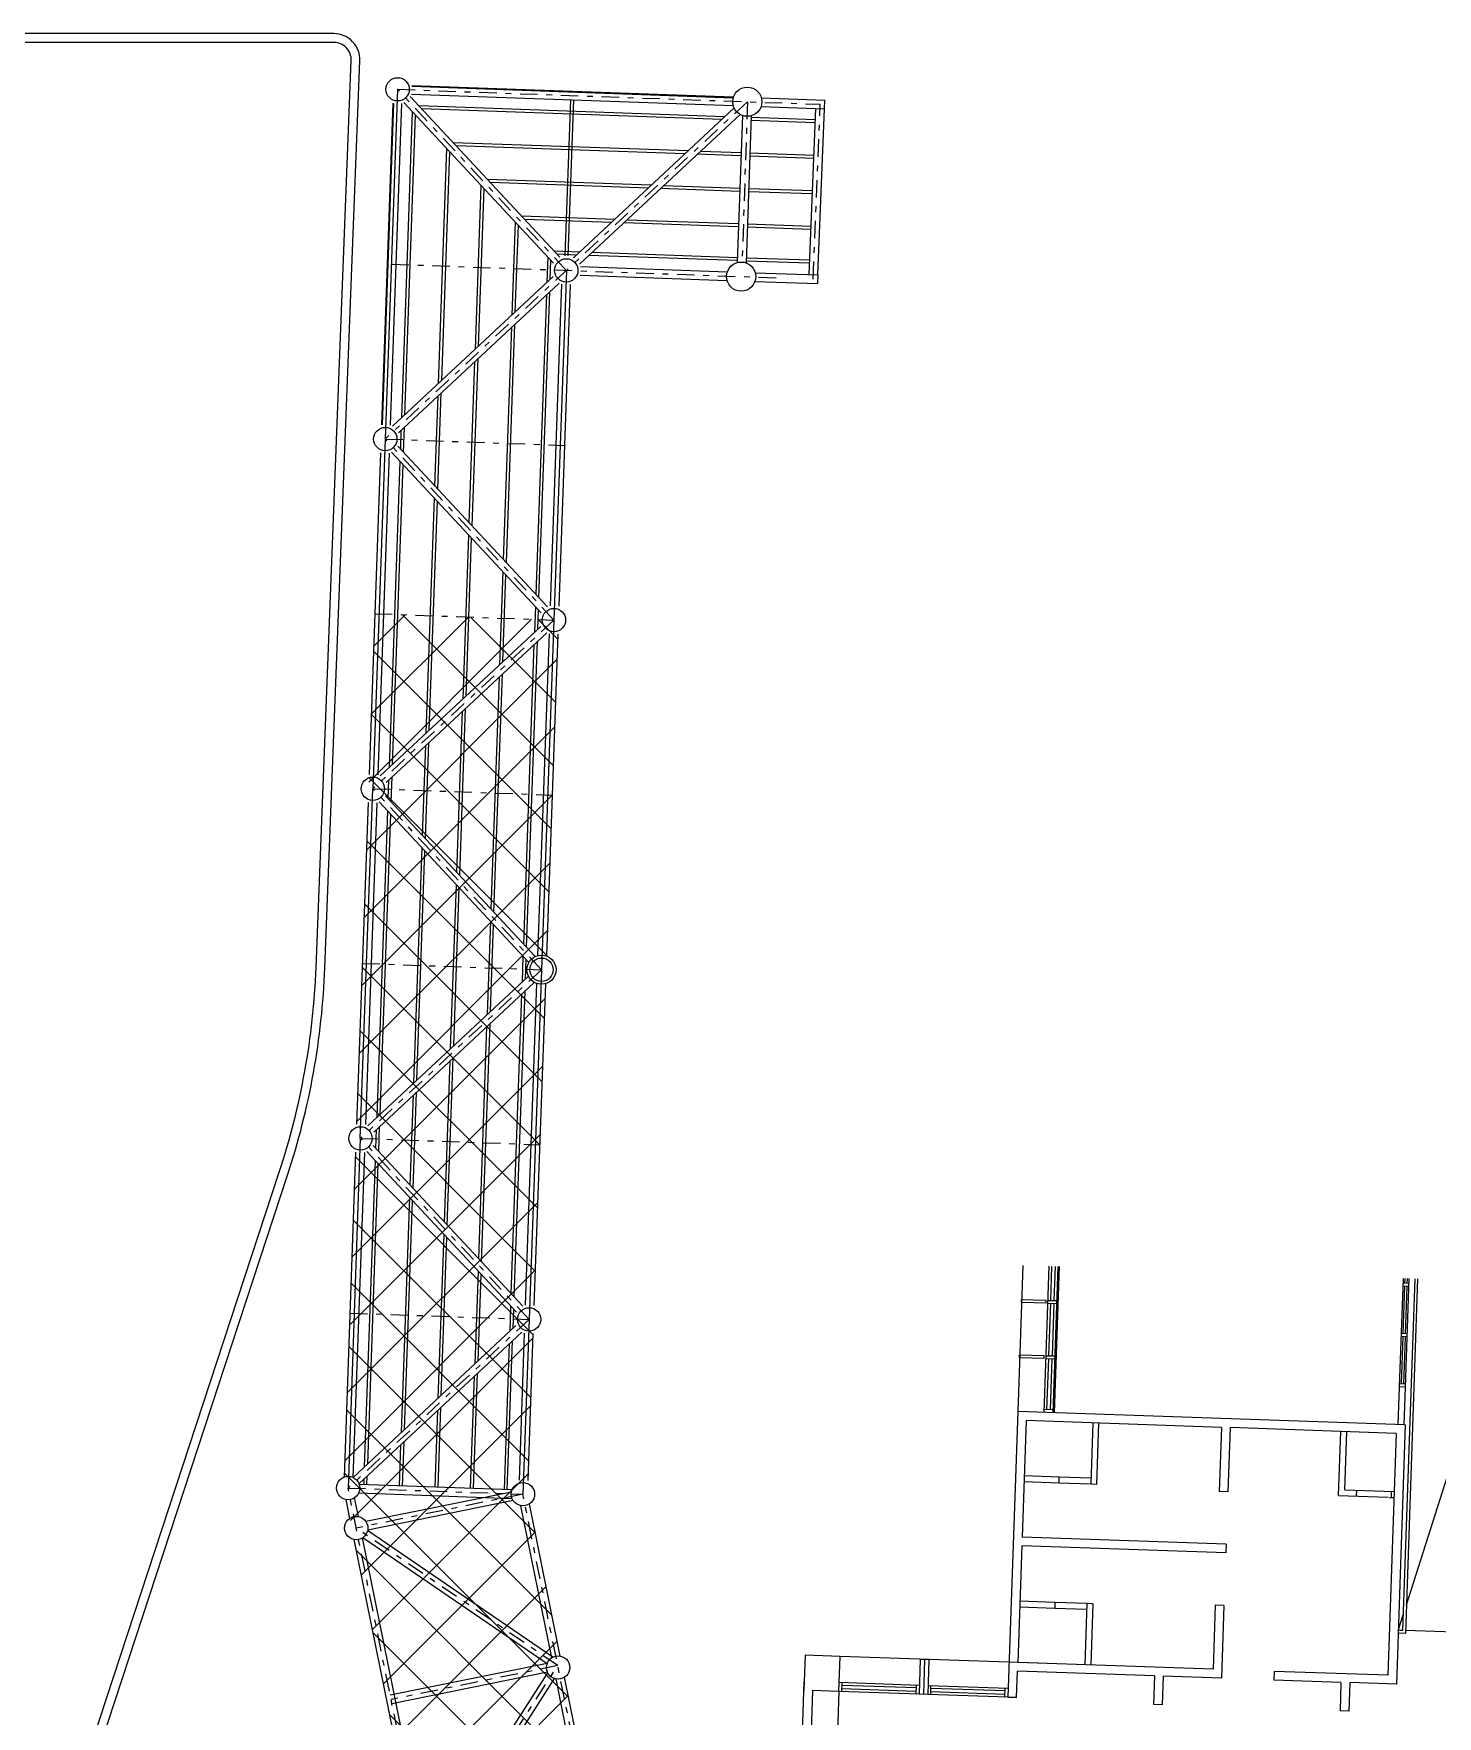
# Model space of a CAD drawing. Extents: x -28 to 149, y -33 to 76.
# Drawn here: x 68.86 to 92.93, y 47.36 to 76.22 of the extents above; entities that cross this region are included whole.
import ezdxf

# ---------------------------------------------------------------- set-up
doc = ezdxf.new("R2010")
doc.units = 0
doc.linetypes.add('DASHDOT', pattern=[1, 0.5, -0.25, 0, -0.25])
doc.linetypes.add('DASHDOT2', pattern=[12.7, 6.35, -3.175, 0, -3.175])
for name, color, linetype in [('arq-ejes', 1, 'DASHDOT2'), ('arq-hatch', 252, 'Continuous'), ('arq-pared mamposteria', 4, 'Continuous'), ('arq-pasillo', 2, 'Continuous'), ('arq-proyección edificios anexos', 250, 'Continuous')]:
    doc.layers.add(name, color=color, linetype=linetype)

# ---------------------------------------------------------------- blocks, each defined once
blk = doc.blocks.new('Torre Sur')
for p, q in [((10.74, 56.324), (10.653, 53.816)), ((11.189, 56.309), (11.103, 53.801)), ((11.234, 56.307), (11.214, 55.723)), ((11.339, 56.304), (11.253, 53.795)), ((11.294, 56.305), (11.274, 55.721)), ((11.364, 56.303), (11.278, 53.795)), ((17.261, 56.1), (17.197, 54.242)), ((17.461, 56.093), (17.253, 50.062)), ((17.358, 56.012), (17.258, 56.016)), ((17.291, 56.099), (17.288, 56.015)), ((17.361, 56.097), (17.297, 54.238)), ((17.511, 56.092), (17.302, 50.011)), ((17.319, 50.505), (19.082, 56.038)), ((17.331, 56.098), (17.328, 56.013)), ((10.718, 55.69), (10.72, 55.74)), ((10.718, 55.69), (10.72, 55.74)), ((10.72, 55.74), (11.135, 55.726)), ((10.72, 55.74), (11.135, 55.726)), ((11.135, 55.726), (11.133, 55.676)), ((11.135, 55.726), (11.133, 55.676)), ((11.169, 55.724), (11.319, 55.719)), ((17.356, 55.962), (17.256, 55.966)), ((17.286, 55.965), (17.258, 55.153)), ((17.326, 55.963), (17.298, 55.151)), ((11.133, 55.676), (10.718, 55.69)), ((11.133, 55.676), (10.718, 55.69)), ((11.168, 55.674), (11.317, 55.669)), ((11.213, 55.673), (11.182, 54.773)), ((11.272, 55.671), (11.242, 54.771)), ((17.328, 55.15), (17.228, 55.154)), ((17.326, 55.1), (17.227, 55.104)), ((17.256, 55.103), (17.229, 54.291)), ((17.296, 55.101), (17.269, 54.289)), ((10.685, 54.741), (10.687, 54.79)), ((10.685, 54.741), (10.687, 54.79)), ((11.101, 54.726), (10.685, 54.741)), ((11.101, 54.726), (10.685, 54.741)), ((10.687, 54.79), (11.102, 54.776)), ((10.687, 54.79), (11.102, 54.776)), ((11.102, 54.776), (11.101, 54.726)), ((11.102, 54.776), (11.101, 54.726)), ((11.135, 54.725), (11.285, 54.72)), ((11.137, 54.775), (11.287, 54.77)), ((11.18, 54.724), (11.15, 53.849)), ((11.24, 54.721), (11.21, 53.847)), ((17.299, 54.288), (17.199, 54.292)), ((17.197, 54.242), (17.175, 53.592)), ((17.297, 54.238), (17.197, 54.242)), ((17.297, 54.238), (17.275, 53.589)), ((10.653, 53.816), (10.485, 48.919)), ((17.3, 53.588), (10.653, 53.816)), ((11.255, 53.845), (11.105, 53.851)), ((10.798, 53.661), (10.73, 51.662)), ((14.146, 53.546), (10.798, 53.661)), ((11.911, 52.572), (11.948, 53.622)), ((12.011, 52.569), (12.047, 53.618)), ((14.146, 53.546), (14.108, 52.447)), ((14.296, 53.541), (14.258, 52.442)), ((17.144, 53.443), (14.296, 53.541)), ((16.157, 52.376), (16.195, 53.476)), ((16.261, 52.473), (16.295, 53.472)), ((17.144, 53.443), (17.002, 49.295)), ((17.3, 53.588), (17.147, 49.14)), ((11.362, 52.591), (10.762, 52.612)), ((11.365, 52.691), (10.766, 52.712)), ((11.362, 52.591), (11.365, 52.691)), ((11.911, 52.572), (11.362, 52.591)), ((11.915, 52.672), (11.365, 52.691)), ((12.011, 52.569), (11.911, 52.572)), ((14.258, 52.442), (14.108, 52.447)), ((16.157, 52.376), (17.005, 52.347)), ((16.261, 52.473), (17.11, 52.444)), ((16.461, 52.466), (16.457, 52.366)), ((17.029, 52.346), (17.107, 52.344)), ((17.06, 52.445), (17.057, 52.345)), ((14.227, 51.542), (10.73, 51.662)), ((14.227, 51.542), (10.73, 51.662)), ((10.724, 51.512), (10.656, 49.513)), ((14.222, 51.392), (10.724, 51.512)), ((14.227, 51.542), (14.222, 51.392)), ((11.291, 50.542), (10.692, 50.563)), ((11.291, 50.542), (11.288, 50.442)), ((11.841, 50.523), (11.291, 50.542)), ((11.841, 50.523), (11.805, 49.474)), ((11.941, 50.52), (11.841, 50.523)), ((11.941, 50.52), (11.905, 49.471)), ((14.042, 50.498), (14.004, 49.398)), ((14.191, 50.493), (14.042, 50.498)), ((11.288, 50.442), (10.688, 50.463)), ((11.838, 50.423), (11.288, 50.442)), ((14.191, 50.493), (14.149, 49.243)), ((17.179, 50.065), (17.263, 50.329)), ((17.302, 50.011), (17.177, 50.015)), ((17.253, 50.062), (17.179, 50.065)), ((19.277, 49.993), (17.303, 50.061)), ((7.008, 49.639), (6.987, 49.039)), ((7.608, 49.618), (7.008, 49.639)), ((7.587, 49.018), (7.608, 49.618)), ((11.006, 49.501), (7.608, 49.618)), ((8.982, 49.571), (8.961, 48.971)), ((8.982, 49.571), (9.132, 49.566)), ((9.057, 49.568), (9.036, 48.969)), ((9.132, 49.566), (9.111, 48.966)), ((10.635, 48.914), (10.651, 49.364)), ((12.999, 49.283), (10.651, 49.364)), ((14.004, 49.398), (10.656, 49.513)), ((14.004, 49.398), (10.656, 49.513)), ((15.053, 49.362), (15.048, 49.212)), ((17.002, 49.295), (15.053, 49.362)), ((6.684, 40.202), (6.992, 49.189)), ((8.966, 49.121), (7.592, 49.168)), ((7.637, 49.017), (7.642, 49.167)), ((8.913, 49.018), (7.638, 49.062)), ((8.915, 49.078), (7.641, 49.122)), ((8.911, 48.973), (8.916, 49.123)), ((10.49, 49.069), (9.116, 49.116)), ((9.161, 48.964), (9.166, 49.114)), ((10.439, 49.026), (9.165, 49.069)), ((10.435, 48.921), (10.44, 49.071)), ((12.999, 49.283), (12.982, 48.796)), ((13.149, 49.278), (13.132, 48.79)), ((14.149, 49.243), (13.149, 49.278)), ((16.197, 49.173), (15.048, 49.212)), ((16.197, 49.173), (16.181, 48.686)), ((16.347, 49.168), (16.331, 48.681)), ((17.147, 49.14), (16.347, 49.168)), ((7.137, 49.034), (6.997, 44.953)), ((7.587, 49.018), (7.137, 49.034)), ((7.587, 49.018), (7.447, 44.937)), ((8.961, 48.971), (7.587, 49.018)), ((9.111, 48.966), (8.961, 48.971)), ((10.485, 48.919), (9.111, 48.966)), ((10.437, 48.966), (9.163, 49.009)), ((10.485, 48.919), (10.635, 48.914)), ((10.635, 48.914), (10.485, 48.919)), ((13.132, 48.79), (12.982, 48.796)), ((16.331, 48.681), (16.181, 48.686))]:
    blk.add_line(p, q)

msp = doc.modelspace()

# ---------------------------------------------------------------- hatches: boundary and pattern name
at = {"layer": 'arq-hatch'}
h = msp.add_hatch(dxfattribs=at)
h.set_pattern_fill('NET', color=256, scale=0.25, angle=45, style=0)
h.paths.add_polyline_path([(62.72, 16.105), (69.166, 15.884), (69.166, 16.585), (69.39, 16.585), (69.43, 17.727), (69.17, 17.736), (69.211, 18.936), (69.471, 18.927), (69.51, 20.076), (69.251, 20.085), (69.292, 21.284), (69.552, 21.275), (69.672, 24.773), (69.472, 24.78), (69.52, 26.179), (69.72, 26.172), (69.841, 29.686), (78.836, 29.411), (78.845, 29.661), (79.095, 29.653), (79.189, 32.401), (79.33, 35.048), (79.03, 35.058), (79.051, 35.658), (70.656, 35.946), (70.321, 35.857), (68.999, 35.903), (69.005, 36.053), (67.805, 36.094), (67.8, 35.944), (67.213, 35.965), (64.068, 35.076), (64.027, 35.22), (62.872, 34.894), (62.913, 34.749), (61.693, 34.404), (61.652, 34.549), (60.58, 34.246), (60.497, 34.222), (60.538, 34.078), (60.374, 34.032), (59.973, 35.572), (56.35, 34.549), (56.35, 33), (56, 33), (56, 29.834), (56.075, 29.699), (57.517, 30.109), (62.745, 29.93), (62.734, 29.619), (63.184, 29.604), (62.792, 18.21), (63.143, 18.21), (63.143, 17.598), (62.772, 17.611)])
h.paths.add_polyline_path([(74.71, 66.271), (74.179, 51.278), (76.001, 42.334), (78.998, 42.943), (77.327, 51.176), (77.858, 66.159)])

# ---------------------------------------------------------------- linework, layer by layer
at = {"layer": 'arq-ejes'}
for p, q in [((75.103, 75.263), (74.891, 69.266)), ((77.996, 72.158), (77.783, 66.162)), ((74.891, 69.266), (74.678, 63.27)), ((77.783, 66.162), (77.57, 60.166)), ((77.57, 60.166), (77.358, 54.17)), ((74.462, 57.274), (74.254, 51.278)), ((77.358, 54.17), (77.252, 51.172))]:
    msp.add_line(p, q, dxfattribs=at)
at = {"layer": 'arq-ejes', "linetype": 'DASHDOT', "ltscale": 0.6}
for p, q in [((81.101, 75.05), (74.891, 69.266)), ((77.995, 72.158), (75.103, 75.263)), ((75.103, 75.263), (82.351, 75.006)), ((81.101, 75.05), (81.01, 72.302)), ((82.229, 72.009), (82.351, 75.006)), ((74.997, 72.265), (81.65, 72.029)), ((74.891, 69.266), (77.964, 69.158)), ((77.783, 66.162), (74.891, 69.266)), ((77.783, 66.162), (74.678, 63.27)), ((74.71, 66.271), (77.783, 66.162)), ((74.678, 63.27), (77.751, 63.161)), ((77.57, 60.166), (74.678, 63.27)), ((77.57, 60.166), (74.466, 57.274)), ((74.497, 60.275), (77.57, 60.166)), ((74.497, 60.275), (77.57, 60.166)), ((74.497, 60.275), (77.57, 60.166)), ((74.466, 57.274), (77.539, 57.165)), ((77.358, 54.17), (74.466, 57.274)), ((74.285, 54.278), (77.358, 54.17)), ((77.358, 54.17), (74.254, 51.278)), ((74.254, 51.278), (77.252, 51.172)), ((76.075, 42.307), (74.254, 51.278)), ((77.252, 51.172), (74.393, 50.591)), ((79.217, 41.491), (77.252, 51.172)), ((77.849, 48.232), (74.393, 50.591)), ((77.849, 48.232), (74.99, 47.651)), ((75.587, 44.711), (77.849, 48.232))]:
    msp.add_line(p, q, dxfattribs=at)
at = {"layer": 'arq-pared mamposteria'}
for centre, radius in [((75.103, 75.263), 0.2), ((81.099, 75.05), 0.25), ((77.995, 72.158), 0.2), ((80.993, 72.052), 0.25), ((74.891, 69.266), 0.2), ((77.783, 66.162), 0.2), ((74.678, 63.27), 0.2), ((77.57, 60.166), 0.2), ((74.466, 57.274), 0.2), ((77.358, 54.17), 0.2), ((74.254, 51.278), 0.2), ((77.252, 51.172), 0.2), ((74.393, 50.591), 0.2), ((77.855, 48.2), 0.2)]:
    msp.add_circle(centre, radius, dxfattribs=at)
at = {"layer": 'arq-pasillo', "lineweight": 0}
for p, q in [((75.344, 75.329), (80.864, 75.134)), ((75.02, 75.027), (74.824, 69.507)), ((75.211, 75.037), (77.778, 72.282)), ((75.32, 75.139), (77.887, 72.384)), ((75.339, 75.179), (80.858, 74.984)), ((81.34, 75.117), (82.429, 75.078)), ((82.423, 74.928), (82.429, 75.078)), ((75.17, 75.022), (74.974, 69.502)), ((80.874, 74.943), (78.118, 72.376)), ((80.976, 74.833), (78.221, 72.266)), ((81.016, 74.815), (80.927, 72.293)), ((81.166, 74.809), (81.077, 72.288)), ((81.335, 74.967), (82.423, 74.928)), ((82.158, 72.086), (82.273, 74.934)), ((82.308, 72.081), (82.423, 74.928)), ((78.236, 72.225), (80.757, 72.136)), ((75.014, 69.484), (77.769, 72.051)), ((75.116, 69.374), (77.872, 71.941)), ((77.912, 71.923), (77.716, 66.403)), ((78.062, 71.917), (77.866, 66.398)), ((78.231, 72.075), (80.752, 71.986)), ((81.229, 71.969), (82.302, 71.931)), ((81.234, 72.119), (82.308, 72.081)), ((74.807, 69.031), (74.612, 63.511)), ((74.957, 69.025), (74.762, 63.506)), ((74.998, 69.041), (77.565, 66.285)), ((75.108, 69.143), (77.675, 66.388)), ((77.557, 66.054), (74.802, 63.488)), ((77.659, 65.945), (74.904, 63.378)), ((77.699, 65.926), (77.504, 60.407)), ((77.849, 65.921), (77.654, 60.402)), ((74.595, 63.034), (74.399, 57.515)), ((74.745, 63.029), (74.549, 57.51)), ((77.353, 60.289), (74.786, 63.045)), ((77.463, 60.391), (74.896, 63.147)), ((77.345, 60.058), (74.589, 57.491)), ((77.447, 59.948), (74.692, 57.382)), ((77.487, 59.93), (77.291, 54.411)), ((77.637, 59.925), (77.441, 54.405)), ((77.25, 54.395), (74.683, 57.151)), ((74.383, 57.038), (74.185, 51.466)), ((74.532, 57.033), (74.335, 51.46)), ((77.14, 54.293), (74.574, 57.048)), ((77.132, 54.062), (74.338, 51.459)), ((77.235, 53.952), (74.44, 51.349)), ((77.275, 53.934), (77.185, 51.413)), ((77.424, 53.929), (77.335, 51.407)), ((74.283, 50.758), (74.218, 51.081)), ((74.429, 50.788), (74.364, 51.111)), ((77.067, 51.095), (74.433, 51.189)), ((77.066, 51.245), (74.444, 51.338)), ((77.055, 51.208), (74.56, 50.701)), ((77.085, 51.062), (74.59, 50.555)), ((77.745, 48.367), (77.216, 50.975)), ((77.891, 48.396), (77.362, 51.004)), ((77.766, 48.379), (74.588, 50.548)), ((75.477, 44.878), (74.357, 50.394)), ((75.623, 44.908), (74.503, 50.424)), ((77.666, 48.265), (74.504, 50.425)), ((77.669, 48.271), (74.975, 47.725)), ((77.672, 48.119), (75.005, 47.578)), ((75.624, 44.908), (77.679, 48.106)), ((75.75, 44.827), (77.795, 48.009)), ((78.336, 45.459), (77.819, 48.003)), ((78.482, 45.488), (77.965, 48.032))]:
    msp.add_line(p, q, dxfattribs=at)
at = {"layer": 'arq-proyección edificios anexos', "lineweight": 0}
for p, q in [((80.858, 75.114), (75.349, 75.309)), ((77.978, 72.408), (78.073, 75.082)), ((78.029, 72.406), (78.124, 75.081)), ((74.844, 69.512), (75.039, 75.021)), ((75.174, 69.633), (75.36, 74.877)), ((75.226, 69.682), (75.409, 74.825)), ((80.714, 74.794), (75.469, 74.98)), ((80.661, 74.745), (75.518, 74.927)), ((82.265, 74.739), (81.165, 74.778)), ((82.263, 74.688), (81.163, 74.727)), ((75.805, 70.221), (75.948, 74.246)), ((75.858, 70.27), (75.997, 74.194)), ((80.083, 74.206), (76.057, 74.348)), ((80.03, 74.157), (76.106, 74.296)), ((80.993, 74.174), (80.295, 74.198)), ((82.24, 74.129), (81.143, 74.168)), ((80.991, 74.123), (80.242, 74.149)), ((82.238, 74.079), (81.141, 74.117)), ((76.436, 70.809), (76.536, 73.615)), ((79.451, 73.618), (76.645, 73.717)), ((79.399, 73.569), (76.694, 73.665)), ((80.972, 73.564), (79.663, 73.61)), ((76.489, 70.858), (76.585, 73.562)), ((80.97, 73.513), (79.611, 73.561)), ((82.214, 73.469), (81.12, 73.508)), ((82.216, 73.52), (81.122, 73.559)), ((78.82, 73.03), (77.233, 73.086)), ((78.768, 72.981), (77.282, 73.033)), ((80.95, 72.954), (79.032, 73.022)), ((77.067, 71.397), (77.124, 72.984)), ((77.12, 71.446), (77.173, 72.931)), ((80.948, 72.904), (78.98, 72.973)), ((82.189, 72.86), (81.098, 72.898)), ((82.191, 72.91), (81.1, 72.949)), ((78.221, 72.471), (77.792, 72.487)), ((78.168, 72.422), (77.841, 72.434)), ((80.93, 72.375), (78.433, 72.464)), ((77.667, 71.955), (77.682, 72.384)), ((77.719, 72.004), (77.731, 72.332)), ((80.928, 72.325), (78.38, 72.415)), ((82.166, 72.281), (81.078, 72.319)), ((82.168, 72.332), (81.079, 72.37)), ((82.308, 72.081), (82.302, 71.931)), ((77.477, 66.6), (77.659, 71.743)), ((77.526, 66.548), (77.712, 71.792)), ((76.919, 67.199), (77.06, 71.185)), ((76.968, 67.147), (77.113, 71.234)), ((76.331, 67.831), (76.429, 70.597)), ((76.38, 67.778), (76.481, 70.646)), ((75.743, 68.462), (75.798, 70.009)), ((75.792, 68.409), (75.85, 70.058)), ((75.155, 69.093), (75.166, 69.421)), ((75.204, 69.04), (75.219, 69.47)), ((74.961, 63.636), (75.147, 68.881)), ((75.014, 63.685), (75.196, 68.828)), ((75.593, 64.224), (75.735, 68.25)), ((75.645, 64.273), (75.784, 68.197)), ((76.224, 64.813), (76.323, 67.619)), ((76.276, 64.861), (76.372, 67.566)), ((76.855, 65.401), (76.911, 66.987)), ((76.908, 65.45), (76.96, 66.935)), ((77.454, 65.959), (77.47, 66.388)), ((77.507, 66.008), (77.519, 66.336)), ((77.314, 60.551), (77.499, 65.796)), ((77.265, 60.604), (77.447, 65.747)), ((76.755, 61.151), (76.9, 65.238)), ((76.706, 61.203), (76.848, 65.189)), ((76.167, 61.782), (76.269, 64.649)), ((76.118, 61.834), (76.216, 64.601)), ((75.579, 62.413), (75.638, 64.061)), ((75.53, 62.466), (75.585, 64.012)), ((74.462, 57.274), (74.678, 63.27)), ((74.942, 63.097), (74.954, 63.424)), ((74.991, 63.044), (75.007, 63.473)), ((74.749, 57.64), (74.935, 62.885)), ((74.802, 57.689), (74.984, 62.832)), ((75.38, 58.228), (75.523, 62.254)), ((75.433, 58.277), (75.572, 62.201)), ((76.012, 58.816), (76.111, 61.622)), ((76.064, 58.865), (76.16, 61.57)), ((76.643, 59.404), (76.699, 60.991)), ((76.695, 59.453), (76.748, 60.939)), ((77.242, 59.963), (77.257, 60.392)), ((77.295, 60.012), (77.306, 60.339)), ((77.052, 54.608), (77.235, 59.751)), ((77.101, 54.555), (77.287, 59.8)), ((76.494, 55.207), (76.635, 59.192)), ((76.543, 55.154), (76.688, 59.241)), ((75.906, 55.838), (76.004, 58.604)), ((75.955, 55.786), (76.057, 58.653)), ((75.318, 56.469), (75.373, 58.016)), ((75.367, 56.417), (75.425, 58.065)), ((74.73, 57.101), (74.742, 57.428)), ((74.779, 57.048), (74.794, 57.477)), ((74.537, 51.644), (74.722, 56.889)), ((74.589, 51.693), (74.771, 56.836)), ((75.168, 52.232), (75.311, 56.257)), ((75.221, 52.281), (75.359, 56.205)), ((75.799, 52.82), (75.899, 55.626)), ((75.852, 52.869), (75.948, 55.574)), ((76.43, 53.408), (76.487, 54.995)), ((76.483, 53.457), (76.536, 54.942)), ((77.03, 53.966), (77.045, 54.396)), ((77.082, 54.015), (77.094, 54.343)), ((76.934, 51.25), (77.022, 53.754)), ((76.984, 51.248), (77.075, 53.803)), ((76.355, 51.271), (76.423, 53.196)), ((76.405, 51.269), (76.475, 53.245)), ((75.745, 51.292), (75.792, 52.608)), ((75.796, 51.29), (75.844, 52.657)), ((75.135, 51.314), (75.16, 52.02)), ((75.186, 51.312), (75.213, 52.069)), ((74.526, 51.335), (74.529, 51.432)), ((74.577, 51.334), (74.582, 51.481))]:
    msp.add_line(p, q, dxfattribs=at)
for points in [[(68.954, 43.664), (73.216, 56.645, 0.069761), (73.855, 60.198), (74.457, 75.75, 0.425588), (74.007, 76.218), (62.767, 76.218, 0.414214)], [(68.811, 43.711), (73.073, 56.692, 0.069761), (73.705, 60.204), (74.307, 75.756, 0.425588), (74.007, 76.068), (62.767, 76.068, 0.414214)]]:
    msp.add_lwpolyline(points, format="xyb", dxfattribs=at)
msp.add_circle((77.57, 60.166), 0.25, dxfattribs=at)

# ---------------------------------------------------------------- block references
msp.add_blockref('Torre Sur', (75.083, -1.228), dxfattribs=at)

doc.saveas('drawing.dxf')
